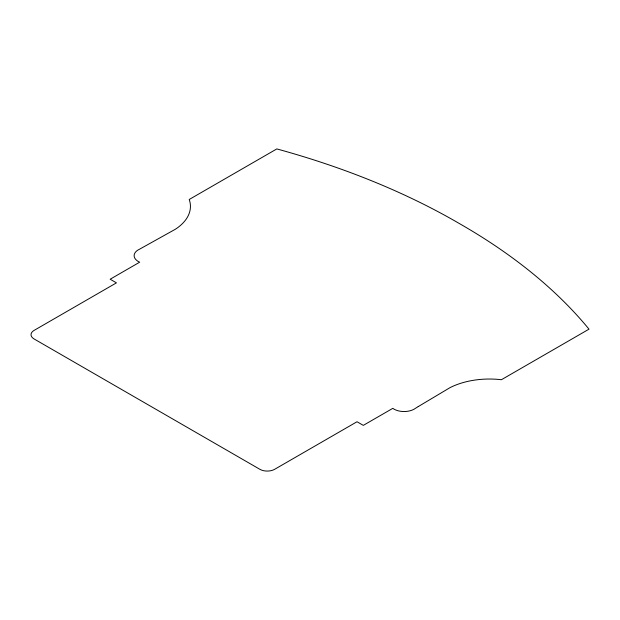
<?xml version="1.0" encoding="UTF-8"?>
<svg xmlns="http://www.w3.org/2000/svg" width="620" height="620" viewBox="0 0 620 620"><rect width="100%" height="100%" fill="white"/><g stroke="black" fill="none" stroke-linecap="round" stroke-linejoin="round"><path stroke-width="0.93" d="M418.221 406.596L415.408 408.347A14.322 8.269 0 0 1 392.801 408.347L363.304 425.374L357.019 421.747L274.637 469.317A10.424 6.022 0 0 1 259.888 469.317L34.053 338.931A10.424 6.022 0 0 1 34.053 330.421L116.444 282.852L110.158 279.225L139.663 262.198A14.322 8.269 0 0 1 139.647 249.147L175.429 229.214A59.574 34.395 0 0 0 189.224 199.485L276.815 148.924A647.164 373.635 0 0 1 459.552 223.657A647.164 373.635 0 0 1 589 329.158L501.41 379.727A59.574 34.395 0 0 0 449.926 387.694L418.221 406.596"/></g></svg>
